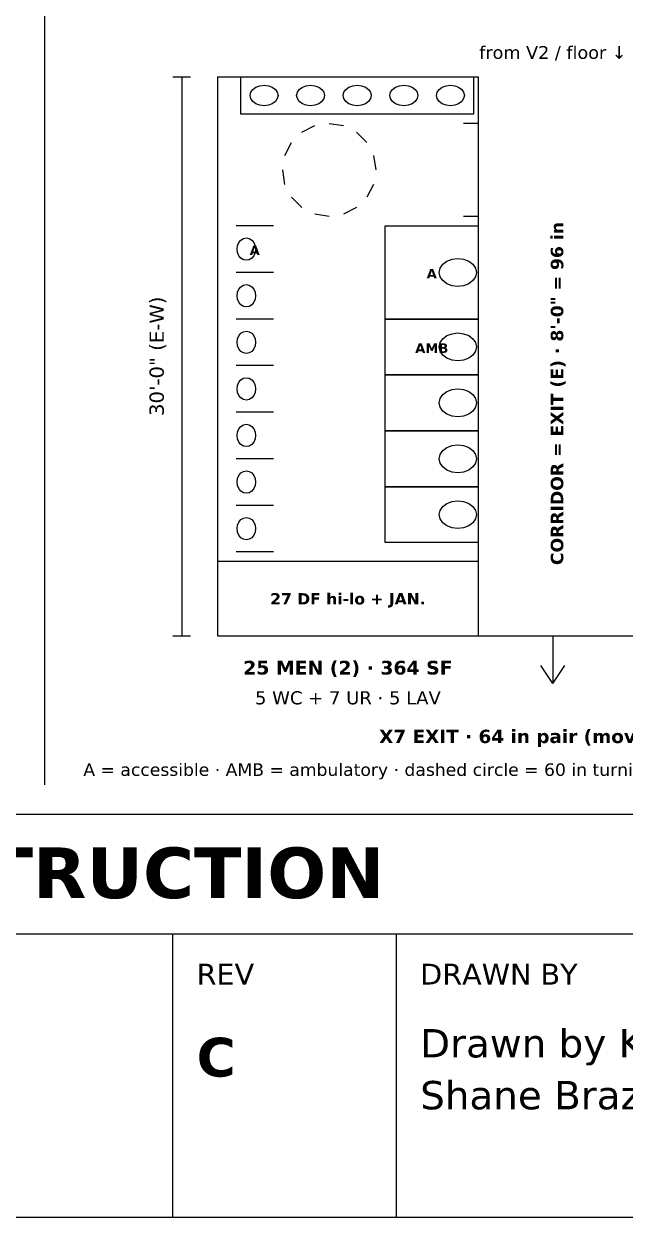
# Model space of a CAD drawing. Header units: inches. Extents: x 0.5 to 16.5, y 0.5 to 10.5.
# Drawn here: x 11.651 to 13.668, y 0.5 to 4.502 of the extents above; entities that cross this region are included whole.
import ezdxf
from ezdxf.enums import TextEntityAlignment as Align

# ---------------------------------------------------------------- set-up
doc = ezdxf.new("R2010")
doc.units = ezdxf.units.IN
doc.header["$MEASUREMENT"] = 0
for name, color, linetype in [('A-ANNO-DIMS', 7, 'Continuous'), ('A-ANNO-TEXT', 7, 'Continuous'), ('A-CLER-ADA', 7, 'Continuous'), ('A-WALL', 7, 'Continuous'), ('A-WALL-PRTN', 7, 'Continuous'), ('G-ANNO-TTLB', 7, 'Continuous'), ('P-FIXT', 7, 'Continuous')]:
    doc.layers.add(name, color=color, linetype=linetype)
doc.styles.add('KS-BOLD', font='DejaVuSans-Bold.ttf')
doc.styles.add('KS-REG', font='DejaVuSans.ttf')

msp = doc.modelspace()

# ---------------------------------------------------------------- linework, layer by layer
at = {"layer": 'A-ANNO-DIMS'}
for p, q in [((12.15, 4.325), (12.21, 4.325)), ((12.18, 4.325), (12.18, 2.45)), ((12.15, 2.45), (12.21, 2.45))]:
    msp.add_line(p, q, dxfattribs=at)
at = {"layer": 'A-ANNO-TEXT'}
msp.add_line((11.72, 10.36), (11.72, 1.95), dxfattribs=at)
at = {"layer": 'A-CLER-ADA'}
for p, q in [((12.675, 4.1688), (12.7233, 4.1611)), ((12.5832, 4.1389), (12.6267, 4.1611)), ((12.7668, 4.1389), (12.8014, 4.1043)), ((12.5264, 4.0608), (12.5486, 4.1043)), ((12.8236, 4.0608), (12.8313, 4.0125)), ((12.5264, 3.9642), (12.5188, 4.0125)), ((12.8236, 3.9642), (12.8014, 3.9207)), ((12.5832, 3.8861), (12.5486, 3.9207)), ((12.7668, 3.8861), (12.7233, 3.8639)), ((12.675, 3.8563), (12.6267, 3.8639))]:
    msp.add_line(p, q, dxfattribs=at)
at = {"layer": 'A-WALL'}
for p, q in [((12.3, 4.325), (12.3, 2.45)), ((12.3, 4.325), (13.175, 4.325)), ((13.175, 4.325), (13.175, 2.45)), ((13.175, 4.1688), (13.125, 4.1688)), ((13.175, 3.8563), (13.125, 3.8563)), ((12.3, 2.7), (13.175, 2.7)), ((12.3, 2.45), (15.8, 2.45)), ((13.2581, 2.45), (13.5919, 2.45)), ((13.425, 2.45), (13.425, 2.29)), ((13.425, 2.29), (13.385, 2.35)), ((13.425, 2.29), (13.465, 2.35))]:
    msp.add_line(p, q, dxfattribs=at)
at = {"layer": 'A-WALL-PRTN'}
for p, q in [((12.4875, 3.825), (12.3625, 3.825)), ((12.8625, 3.5125), (12.8625, 3.825)), ((12.8625, 3.825), (13.175, 3.825)), ((13.175, 3.825), (13.175, 3.5125)), ((12.4875, 3.6688), (12.3625, 3.6688)), ((12.4875, 3.6688), (12.3625, 3.6688)), ((12.4875, 3.5125), (12.3625, 3.5125)), ((12.4875, 3.5125), (12.3625, 3.5125)), ((13.175, 3.5125), (12.8625, 3.5125)), ((12.8625, 3.325), (12.8625, 3.5125)), ((12.8625, 3.5125), (13.175, 3.5125)), ((13.175, 3.5125), (13.175, 3.325)), ((12.4875, 3.3563), (12.3625, 3.3563)), ((12.4875, 3.3563), (12.3625, 3.3563)), ((13.175, 3.325), (12.8625, 3.325)), ((12.8625, 3.1375), (12.8625, 3.325)), ((12.8625, 3.325), (13.175, 3.325)), ((13.175, 3.325), (13.175, 3.1375)), ((12.4875, 3.2), (12.3625, 3.2)), ((12.4875, 3.2), (12.3625, 3.2)), ((13.175, 3.1375), (12.8625, 3.1375)), ((12.8625, 2.95), (12.8625, 3.1375)), ((12.8625, 3.1375), (13.175, 3.1375)), ((13.175, 3.1375), (13.175, 2.95)), ((12.4875, 3.0438), (12.3625, 3.0438)), ((12.4875, 3.0438), (12.3625, 3.0438)), ((13.175, 2.95), (12.8625, 2.95)), ((12.8625, 2.7625), (12.8625, 2.95)), ((12.8625, 2.95), (13.175, 2.95)), ((13.175, 2.95), (13.175, 2.7625)), ((12.4875, 2.8875), (12.3625, 2.8875)), ((12.4875, 2.8875), (12.3625, 2.8875)), ((13.175, 2.7625), (12.8625, 2.7625)), ((12.4875, 2.7313), (12.3625, 2.7313))]:
    msp.add_line(p, q, dxfattribs=at)
at = {"layer": 'G-ANNO-TTLB'}
for p, q in [((0.5, 1.45), (16.5, 1.45)), ((12.15, 0.5), (12.15, 1.45)), ((12.9, 0.5), (12.9, 1.45))]:
    msp.add_line(p, q, dxfattribs=at)
for points in [[(0.5, 0.5), (16.5, 0.5), (16.5, 10.5), (0.5, 10.5)], [(0.5, 1.45), (16.5, 1.45), (16.5, 1.85), (0.5, 1.85)]]:
    msp.add_lwpolyline(points, close=True, dxfattribs=at)
at = {"layer": 'P-FIXT'}
for p, q in [((12.3781, 4.2), (12.3781, 4.325)), ((12.3781, 4.325), (13.1594, 4.325)), ((13.1594, 4.325), (13.1594, 4.2)), ((12.4117, 4.2731), (12.4183, 4.2827)), ((12.4183, 4.2827), (12.4287, 4.2903)), ((12.4287, 4.2903), (12.4418, 4.2952)), ((12.4418, 4.2952), (12.4563, 4.2969)), ((12.4563, 4.2969), (12.4707, 4.2952)), ((12.4707, 4.2952), (12.4838, 4.2903)), ((12.4838, 4.2903), (12.4942, 4.2827)), ((12.4942, 4.2827), (12.5008, 4.2731)), ((12.5679, 4.2731), (12.5746, 4.2827)), ((12.5746, 4.2827), (12.5849, 4.2903)), ((12.5849, 4.2903), (12.598, 4.2952)), ((12.598, 4.2952), (12.6125, 4.2969)), ((12.6125, 4.2969), (12.627, 4.2952)), ((12.627, 4.2952), (12.6401, 4.2903)), ((12.6401, 4.2903), (12.6504, 4.2827)), ((12.6504, 4.2827), (12.6571, 4.2731)), ((12.7242, 4.2731), (12.7308, 4.2827)), ((12.7308, 4.2827), (12.7412, 4.2903)), ((12.7412, 4.2903), (12.7543, 4.2952)), ((12.7543, 4.2952), (12.7688, 4.2969)), ((12.7688, 4.2969), (12.7832, 4.2952)), ((12.7832, 4.2952), (12.7963, 4.2903)), ((12.7963, 4.2903), (12.8067, 4.2827)), ((12.8067, 4.2827), (12.8133, 4.2731)), ((12.8804, 4.2731), (12.8871, 4.2827)), ((12.8871, 4.2827), (12.8974, 4.2903)), ((12.8974, 4.2903), (12.9105, 4.2952)), ((12.9105, 4.2952), (12.925, 4.2969)), ((12.925, 4.2969), (12.9395, 4.2952)), ((12.9395, 4.2952), (12.9526, 4.2903)), ((12.9526, 4.2903), (12.9629, 4.2827)), ((12.9629, 4.2827), (12.9696, 4.2731)), ((13.0367, 4.2731), (13.0433, 4.2827)), ((13.0433, 4.2827), (13.0537, 4.2903)), ((13.0537, 4.2903), (13.0668, 4.2952)), ((13.0668, 4.2952), (13.0813, 4.2969)), ((13.0813, 4.2969), (13.0957, 4.2952)), ((13.0957, 4.2952), (13.1088, 4.2903)), ((13.1088, 4.2903), (13.1192, 4.2827)), ((13.1192, 4.2827), (13.1258, 4.2731)), ((12.4094, 4.2625), (12.4117, 4.2731)), ((12.4117, 4.2519), (12.4094, 4.2625)), ((12.4183, 4.2423), (12.4117, 4.2519)), ((12.5008, 4.2519), (12.4942, 4.2423)), ((12.5008, 4.2731), (12.5031, 4.2625)), ((12.5031, 4.2625), (12.5008, 4.2519)), ((12.5656, 4.2625), (12.5679, 4.2731)), ((12.5679, 4.2519), (12.5656, 4.2625)), ((12.5746, 4.2423), (12.5679, 4.2519)), ((12.6571, 4.2519), (12.6504, 4.2423)), ((12.6571, 4.2731), (12.6594, 4.2625)), ((12.6594, 4.2625), (12.6571, 4.2519)), ((12.7219, 4.2625), (12.7242, 4.2731)), ((12.7242, 4.2519), (12.7219, 4.2625)), ((12.7308, 4.2423), (12.7242, 4.2519)), ((12.8133, 4.2519), (12.8067, 4.2423)), ((12.8133, 4.2731), (12.8156, 4.2625)), ((12.8156, 4.2625), (12.8133, 4.2519)), ((12.8781, 4.2625), (12.8804, 4.2731)), ((12.8804, 4.2519), (12.8781, 4.2625)), ((12.8871, 4.2423), (12.8804, 4.2519)), ((12.9696, 4.2519), (12.9629, 4.2423)), ((12.9696, 4.2731), (12.9719, 4.2625)), ((12.9719, 4.2625), (12.9696, 4.2519)), ((13.0344, 4.2625), (13.0367, 4.2731)), ((13.0367, 4.2519), (13.0344, 4.2625)), ((13.0433, 4.2423), (13.0367, 4.2519)), ((13.1258, 4.2519), (13.1192, 4.2423)), ((13.1258, 4.2731), (13.1281, 4.2625)), ((13.1281, 4.2625), (13.1258, 4.2519)), ((12.4287, 4.2347), (12.4183, 4.2423)), ((12.4418, 4.2298), (12.4287, 4.2347)), ((12.4563, 4.2281), (12.4418, 4.2298)), ((12.4707, 4.2298), (12.4563, 4.2281)), ((12.4838, 4.2347), (12.4707, 4.2298)), ((12.4942, 4.2423), (12.4838, 4.2347)), ((12.5849, 4.2347), (12.5746, 4.2423)), ((12.598, 4.2298), (12.5849, 4.2347)), ((12.6125, 4.2281), (12.598, 4.2298)), ((12.627, 4.2298), (12.6125, 4.2281)), ((12.6401, 4.2347), (12.627, 4.2298)), ((12.6504, 4.2423), (12.6401, 4.2347)), ((12.7412, 4.2347), (12.7308, 4.2423)), ((12.7543, 4.2298), (12.7412, 4.2347)), ((12.7688, 4.2281), (12.7543, 4.2298)), ((12.7832, 4.2298), (12.7688, 4.2281)), ((12.7963, 4.2347), (12.7832, 4.2298)), ((12.8067, 4.2423), (12.7963, 4.2347)), ((12.8974, 4.2347), (12.8871, 4.2423)), ((12.9105, 4.2298), (12.8974, 4.2347)), ((12.925, 4.2281), (12.9105, 4.2298)), ((12.9395, 4.2298), (12.925, 4.2281)), ((12.9526, 4.2347), (12.9395, 4.2298)), ((12.9629, 4.2423), (12.9526, 4.2347)), ((13.0537, 4.2347), (13.0433, 4.2423)), ((13.0668, 4.2298), (13.0537, 4.2347)), ((13.0813, 4.2281), (13.0668, 4.2298)), ((13.0957, 4.2298), (13.0813, 4.2281)), ((13.1088, 4.2347), (13.0957, 4.2298)), ((13.1192, 4.2423), (13.1088, 4.2347)), ((13.1594, 4.2), (12.3781, 4.2)), ((12.3672, 3.7585), (12.3716, 3.7689)), ((12.3716, 3.7689), (12.3785, 3.7772)), ((12.3785, 3.7772), (12.3872, 3.7825)), ((12.3872, 3.7825), (12.3969, 3.7844)), ((12.3969, 3.7844), (12.4065, 3.7825)), ((12.4065, 3.7825), (12.4152, 3.7772)), ((12.4152, 3.7772), (12.4222, 3.7689)), ((12.4222, 3.7689), (12.4266, 3.7585)), ((12.3656, 3.7469), (12.3672, 3.7585)), ((12.3672, 3.7353), (12.3656, 3.7469)), ((12.3716, 3.7248), (12.3672, 3.7353)), ((12.3785, 3.7165), (12.3716, 3.7248)), ((12.4222, 3.7248), (12.4152, 3.7165)), ((12.4266, 3.7353), (12.4222, 3.7248)), ((12.4266, 3.7585), (12.4281, 3.7469)), ((12.4281, 3.7469), (12.4266, 3.7353)), ((12.3872, 3.7112), (12.3785, 3.7165)), ((12.3969, 3.7094), (12.3872, 3.7112)), ((12.4065, 3.7112), (12.3969, 3.7094)), ((12.4152, 3.7165), (12.4065, 3.7112)), ((13.0438, 3.6688), (13.0468, 3.6832)), ((13.0468, 3.6832), (13.0557, 3.6963)), ((13.0557, 3.6963), (13.0695, 3.7067)), ((13.0695, 3.7067), (13.0869, 3.7133)), ((13.0869, 3.7133), (13.1063, 3.7156)), ((13.1063, 3.7156), (13.1256, 3.7133)), ((13.1256, 3.7133), (13.143, 3.7067)), ((13.143, 3.7067), (13.1568, 3.6963)), ((13.1568, 3.6963), (13.1657, 3.6832)), ((13.1657, 3.6832), (13.1688, 3.6688)), ((13.0468, 3.6543), (13.0438, 3.6688)), ((13.0557, 3.6412), (13.0468, 3.6543)), ((13.1657, 3.6543), (13.1568, 3.6412)), ((13.1688, 3.6688), (13.1657, 3.6543)), ((12.3672, 3.6022), (12.3716, 3.6127)), ((12.3716, 3.6127), (12.3785, 3.621)), ((12.3785, 3.621), (12.3872, 3.6263)), ((12.3872, 3.6263), (12.3969, 3.6281)), ((12.3969, 3.6281), (12.4065, 3.6263)), ((12.4065, 3.6263), (12.4152, 3.621)), ((12.4152, 3.621), (12.4222, 3.6127)), ((12.4222, 3.6127), (12.4266, 3.6022)), ((13.0695, 3.6308), (13.0557, 3.6412)), ((13.0869, 3.6242), (13.0695, 3.6308)), ((13.1063, 3.6219), (13.0869, 3.6242)), ((13.1256, 3.6242), (13.1063, 3.6219)), ((13.143, 3.6308), (13.1256, 3.6242)), ((13.1568, 3.6412), (13.143, 3.6308)), ((12.3656, 3.5906), (12.3672, 3.6022)), ((12.3672, 3.579), (12.3656, 3.5906)), ((12.3716, 3.5686), (12.3672, 3.579)), ((12.3785, 3.5603), (12.3716, 3.5686)), ((12.4222, 3.5686), (12.4152, 3.5603)), ((12.4266, 3.579), (12.4222, 3.5686)), ((12.4266, 3.6022), (12.4281, 3.5906)), ((12.4281, 3.5906), (12.4266, 3.579)), ((12.3872, 3.555), (12.3785, 3.5603)), ((12.3969, 3.5531), (12.3872, 3.555)), ((12.4065, 3.555), (12.3969, 3.5531)), ((12.4152, 3.5603), (12.4065, 3.555)), ((12.3656, 3.4344), (12.3672, 3.446)), ((12.3672, 3.446), (12.3716, 3.4564)), ((12.3716, 3.4564), (12.3785, 3.4647)), ((12.3785, 3.4647), (12.3872, 3.47)), ((12.3872, 3.47), (12.3969, 3.4719)), ((12.3969, 3.4719), (12.4065, 3.47)), ((12.4065, 3.47), (12.4152, 3.4647)), ((12.4152, 3.4647), (12.4222, 3.4564)), ((12.4222, 3.4564), (12.4266, 3.446)), ((12.4266, 3.446), (12.4281, 3.4344)), ((13.0468, 3.4332), (13.0557, 3.4463)), ((13.0557, 3.4463), (13.0695, 3.4567)), ((13.0695, 3.4567), (13.0869, 3.4633)), ((13.0869, 3.4633), (13.1063, 3.4656)), ((13.1063, 3.4656), (13.1256, 3.4633)), ((13.1256, 3.4633), (13.143, 3.4567)), ((13.143, 3.4567), (13.1568, 3.4463)), ((13.1568, 3.4463), (13.1657, 3.4332)), ((12.3672, 3.4228), (12.3656, 3.4344)), ((12.3716, 3.4123), (12.3672, 3.4228)), ((12.3785, 3.404), (12.3716, 3.4123)), ((12.3872, 3.3987), (12.3785, 3.404)), ((12.4152, 3.404), (12.4065, 3.3987)), ((12.4222, 3.4123), (12.4152, 3.404)), ((12.4266, 3.4228), (12.4222, 3.4123)), ((12.4281, 3.4344), (12.4266, 3.4228)), ((13.0438, 3.4188), (13.0468, 3.4332)), ((13.0468, 3.4043), (13.0438, 3.4188)), ((13.0557, 3.3912), (13.0468, 3.4043)), ((13.1657, 3.4043), (13.1568, 3.3912)), ((13.1657, 3.4332), (13.1688, 3.4188)), ((13.1688, 3.4188), (13.1657, 3.4043)), ((12.3969, 3.3969), (12.3872, 3.3987)), ((12.4065, 3.3987), (12.3969, 3.3969)), ((13.0695, 3.3808), (13.0557, 3.3912)), ((13.0869, 3.3742), (13.0695, 3.3808)), ((13.1063, 3.3719), (13.0869, 3.3742)), ((13.1256, 3.3742), (13.1063, 3.3719)), ((13.143, 3.3808), (13.1256, 3.3742)), ((13.1568, 3.3912), (13.143, 3.3808)), ((12.3656, 3.2781), (12.3672, 3.2897)), ((12.3672, 3.2897), (12.3716, 3.3002)), ((12.3716, 3.3002), (12.3785, 3.3085)), ((12.3785, 3.3085), (12.3872, 3.3138)), ((12.3872, 3.3138), (12.3969, 3.3156)), ((12.3969, 3.3156), (12.4065, 3.3138)), ((12.4065, 3.3138), (12.4152, 3.3085)), ((12.4152, 3.3085), (12.4222, 3.3002)), ((12.4222, 3.3002), (12.4266, 3.2897)), ((12.4266, 3.2897), (12.4281, 3.2781)), ((12.3672, 3.2665), (12.3656, 3.2781)), ((12.3716, 3.2561), (12.3672, 3.2665)), ((12.3785, 3.2478), (12.3716, 3.2561)), ((12.3872, 3.2425), (12.3785, 3.2478)), ((12.3969, 3.2406), (12.3872, 3.2425)), ((12.4065, 3.2425), (12.3969, 3.2406)), ((12.4152, 3.2478), (12.4065, 3.2425)), ((12.4222, 3.2561), (12.4152, 3.2478)), ((12.4266, 3.2665), (12.4222, 3.2561)), ((12.4281, 3.2781), (12.4266, 3.2665)), ((13.0438, 3.2313), (13.0468, 3.2457)), ((13.0468, 3.2457), (13.0557, 3.2588)), ((13.0557, 3.2588), (13.0695, 3.2692)), ((13.0695, 3.2692), (13.0869, 3.2758)), ((13.0869, 3.2758), (13.1063, 3.2781)), ((13.1063, 3.2781), (13.1256, 3.2758)), ((13.1256, 3.2758), (13.143, 3.2692)), ((13.143, 3.2692), (13.1568, 3.2588)), ((13.1568, 3.2588), (13.1657, 3.2457)), ((13.1657, 3.2457), (13.1688, 3.2313)), ((13.0468, 3.2168), (13.0438, 3.2313)), ((13.0557, 3.2037), (13.0468, 3.2168)), ((13.0695, 3.1933), (13.0557, 3.2037)), ((13.1568, 3.2037), (13.143, 3.1933)), ((13.1657, 3.2168), (13.1568, 3.2037)), ((13.1688, 3.2313), (13.1657, 3.2168)), ((13.0869, 3.1867), (13.0695, 3.1933)), ((13.1063, 3.1844), (13.0869, 3.1867)), ((13.1256, 3.1867), (13.1063, 3.1844)), ((13.143, 3.1933), (13.1256, 3.1867)), ((12.3656, 3.1219), (12.3672, 3.1335)), ((12.3672, 3.1335), (12.3716, 3.1439)), ((12.3716, 3.1439), (12.3785, 3.1522)), ((12.3785, 3.1522), (12.3872, 3.1575)), ((12.3872, 3.1575), (12.3969, 3.1594)), ((12.3969, 3.1594), (12.4065, 3.1575)), ((12.4065, 3.1575), (12.4152, 3.1522)), ((12.4152, 3.1522), (12.4222, 3.1439)), ((12.4222, 3.1439), (12.4266, 3.1335)), ((12.4266, 3.1335), (12.4281, 3.1219)), ((12.3672, 3.1103), (12.3656, 3.1219)), ((12.3716, 3.0998), (12.3672, 3.1103)), ((12.3785, 3.0915), (12.3716, 3.0998)), ((12.3872, 3.0862), (12.3785, 3.0915)), ((12.3969, 3.0844), (12.3872, 3.0862)), ((12.4065, 3.0862), (12.3969, 3.0844)), ((12.4152, 3.0915), (12.4065, 3.0862)), ((12.4222, 3.0998), (12.4152, 3.0915)), ((12.4266, 3.1103), (12.4222, 3.0998)), ((12.4281, 3.1219), (12.4266, 3.1103)), ((13.0695, 3.0817), (13.0869, 3.0883)), ((13.0869, 3.0883), (13.1063, 3.0906)), ((13.1063, 3.0906), (13.1256, 3.0883)), ((13.1256, 3.0883), (13.143, 3.0817)), ((13.0438, 3.0438), (13.0468, 3.0582)), ((13.0468, 3.0293), (13.0438, 3.0438)), ((13.0468, 3.0582), (13.0557, 3.0713)), ((13.0557, 3.0713), (13.0695, 3.0817)), ((13.143, 3.0817), (13.1568, 3.0713)), ((13.1568, 3.0713), (13.1657, 3.0582)), ((13.1657, 3.0582), (13.1688, 3.0438)), ((13.1688, 3.0438), (13.1657, 3.0293)), ((12.3872, 3.0013), (12.3969, 3.0031)), ((12.3969, 3.0031), (12.4065, 3.0013)), ((13.0557, 3.0162), (13.0468, 3.0293)), ((13.0695, 3.0058), (13.0557, 3.0162)), ((13.0869, 2.9992), (13.0695, 3.0058)), ((13.143, 3.0058), (13.1256, 2.9992)), ((13.1568, 3.0162), (13.143, 3.0058)), ((13.1657, 3.0293), (13.1568, 3.0162)), ((12.3656, 2.9656), (12.3672, 2.9772)), ((12.3672, 2.954), (12.3656, 2.9656)), ((12.3672, 2.9772), (12.3716, 2.9877)), ((12.3716, 2.9877), (12.3785, 2.996)), ((12.3785, 2.996), (12.3872, 3.0013)), ((12.4065, 3.0013), (12.4152, 2.996)), ((12.4152, 2.996), (12.4222, 2.9877)), ((12.4222, 2.9877), (12.4266, 2.9772)), ((12.4266, 2.9772), (12.4281, 2.9656)), ((12.4281, 2.9656), (12.4266, 2.954)), ((13.1063, 2.9969), (13.0869, 2.9992)), ((13.1256, 2.9992), (13.1063, 2.9969)), ((12.3716, 2.9436), (12.3672, 2.954)), ((12.3785, 2.9353), (12.3716, 2.9436)), ((12.3872, 2.93), (12.3785, 2.9353)), ((12.3969, 2.9281), (12.3872, 2.93)), ((12.4065, 2.93), (12.3969, 2.9281)), ((12.4152, 2.9353), (12.4065, 2.93)), ((12.4222, 2.9436), (12.4152, 2.9353)), ((12.4266, 2.954), (12.4222, 2.9436)), ((13.0468, 2.8707), (13.0557, 2.8838)), ((13.0557, 2.8838), (13.0695, 2.8942)), ((13.0695, 2.8942), (13.0869, 2.9008)), ((13.0869, 2.9008), (13.1063, 2.9031)), ((13.1063, 2.9031), (13.1256, 2.9008)), ((13.1256, 2.9008), (13.143, 2.8942)), ((13.143, 2.8942), (13.1568, 2.8838)), ((13.1568, 2.8838), (13.1657, 2.8707)), ((12.3785, 2.8397), (12.3872, 2.845)), ((12.3872, 2.845), (12.3969, 2.8469)), ((12.3969, 2.8469), (12.4065, 2.845)), ((12.4065, 2.845), (12.4152, 2.8397)), ((13.0438, 2.8563), (13.0468, 2.8707)), ((13.0468, 2.8418), (13.0438, 2.8563)), ((13.1657, 2.8707), (13.1688, 2.8563)), ((13.1688, 2.8563), (13.1657, 2.8418)), ((12.3656, 2.8094), (12.3672, 2.821)), ((12.3672, 2.7978), (12.3656, 2.8094)), ((12.3672, 2.821), (12.3716, 2.8314)), ((12.3716, 2.8314), (12.3785, 2.8397)), ((12.4152, 2.8397), (12.4222, 2.8314)), ((12.4222, 2.8314), (12.4266, 2.821)), ((12.4266, 2.821), (12.4281, 2.8094)), ((12.4281, 2.8094), (12.4266, 2.7978)), ((13.0557, 2.8287), (13.0468, 2.8418)), ((13.0695, 2.8183), (13.0557, 2.8287)), ((13.0869, 2.8117), (13.0695, 2.8183)), ((13.1063, 2.8094), (13.0869, 2.8117)), ((13.1256, 2.8117), (13.1063, 2.8094)), ((13.143, 2.8183), (13.1256, 2.8117)), ((13.1568, 2.8287), (13.143, 2.8183)), ((13.1657, 2.8418), (13.1568, 2.8287)), ((12.3716, 2.7873), (12.3672, 2.7978)), ((12.3785, 2.779), (12.3716, 2.7873)), ((12.3872, 2.7737), (12.3785, 2.779)), ((12.3969, 2.7719), (12.3872, 2.7737)), ((12.4065, 2.7737), (12.3969, 2.7719)), ((12.4152, 2.779), (12.4065, 2.7737)), ((12.4222, 2.7873), (12.4152, 2.779)), ((12.4266, 2.7978), (12.4222, 2.7873))]:
    msp.add_line(p, q, dxfattribs=at)

# ---------------------------------------------------------------- texts
at = {"layer": 'A-ANNO-DIMS', "style": 'KS-REG'}
msp.add_text('30\'-0" (E-W)', height=0.048, rotation=90, dxfattribs=at).set_placement((12.12, 3.3875), align=Align.CENTER)
at = {"layer": 'A-ANNO-TEXT'}
for s, height, style, p in [('from V2 / floor ↓', 0.043, 'KS-REG', (13.425, 4.385)), ('A', 0.032, 'KS-BOLD', (12.425, 3.7269)), ('A', 0.032, 'KS-BOLD', (13.0188, 3.6488)), ('AMB', 0.032, 'KS-BOLD', (13.0188, 3.3988)), ('27 DF hi-lo + JAN.', 0.038, 'KS-BOLD', (12.7375, 2.555)), ('25 MEN (2) · 364 SF', 0.046, 'KS-BOLD', (12.7375, 2.32)), ('5 WC + 7 UR · 5 LAV', 0.044, 'KS-REG', (12.7375, 2.22)), ("X7 EXIT · 64 in pair (moved 30' E)", 0.045, 'KS-BOLD', (13.425, 2.09))]:
    msp.add_text(s, height=height, dxfattribs=dict(at, style=style)).set_placement(p, align=Align.CENTER)
at = {"layer": 'A-ANNO-TEXT', "style": 'KS-BOLD'}
msp.add_text('CORRIDOR = EXIT (E) · 8\'-0" = 96 in', height=0.042, rotation=90, dxfattribs=at).set_placement((13.46, 3.2625), align=Align.CENTER)
at = {"layer": 'A-ANNO-TEXT', "style": 'KS-REG'}
msp.add_text('A = accessible · AMB = ambulatory · dashed circle = 60 in turning space · grey = chase · ticks = room entry', height=0.042, dxfattribs=at).set_placement((11.85, 1.98))
at = {"layer": 'G-ANNO-TTLB', "style": 'KS-BOLD'}
msp.add_text('PRELIMINARY — CONCEPTUAL DESIGN — NOT FOR CONSTRUCTION', height=0.17, dxfattribs=at).set_placement((8.5, 1.57), align=Align.CENTER)
at = {"layer": 'G-ANNO-TTLB'}
for s, height, style, p in [('REV', 0.07, 'KS-REG', (12.23, 1.28)), ('DRAWN BY', 0.07, 'KS-REG', (12.98, 1.28)), ('Drawn by KEYSTONE (AI) for', 0.095, 'KS-REG', (12.98, 1.0358)), ('C', 0.13, 'KS-BOLD', (12.23, 0.9717)), ('Shane Brazelton', 0.095, 'KS-REG', (12.98, 0.8617))]:
    msp.add_text(s, height=height, dxfattribs=dict(at, style=style)).set_placement(p)

doc.saveas('drawing.dxf')
